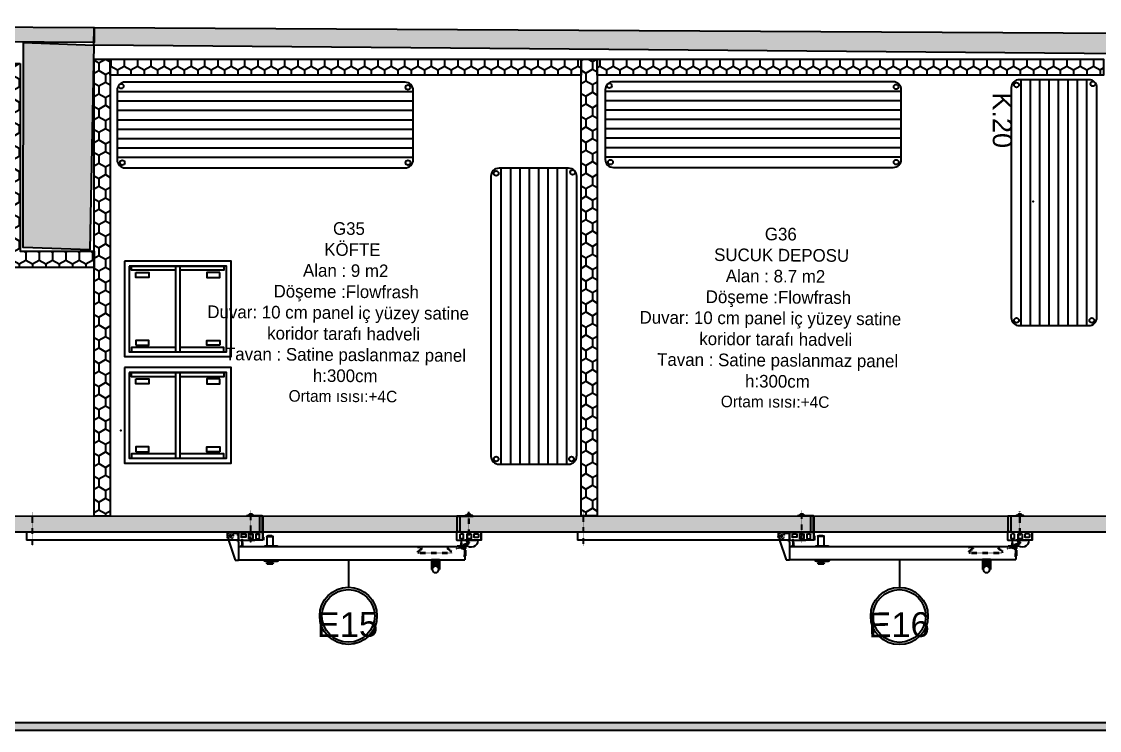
# Model space of a CAD drawing. Header units: millimetres. Extents: x 17474 to 44983, y -1049 to 14585.
# Drawn here: x 21851 to 22517, y 1548 to 1986 of the extents above; entities that cross this region are included whole.
import ezdxf

# ---------------------------------------------------------------- set-up
doc = ezdxf.new("R2010")
doc.units = ezdxf.units.MM
doc.linetypes.add('STRICHPUNKT', pattern=[1, 0.5, -0.25, 0, -0.25])
doc.linetypes.add('VERDECKT', pattern=[0.375, 0.25, -0.125])
for name, color, linetype in [('10 CM  SOĞUK ODA PANEL-PASLANMAZ KAPLAMA', 253, 'Continuous'), ('ACHSEN', 12, 'STRICHPUNKT'), ('BEMASSUNG', 9, 'Continuous'), ('DUVARIC', 254, 'Continuous'), ('KOLON', 2, 'Continuous'), ('Kıtc-041 İstif Rafı', 7, 'Continuous'), ('NOKTA', 7, 'Continuous'), ('S2000-002 Çizgi', 7, 'Continuous'), ('SOĞUK ODA KAPI', 42, 'Continuous'), ('TEXT03', 2, 'Continuous'), ('TXT-YOO', 7, 'Continuous'), ('UMRISS02', 1, 'Continuous'), ('UMRISS03', 2, 'Continuous'), ('UMRISS05', 3, 'Continuous'), ('VERDECKTE', 13, 'VERDECKT'), ('YAZI-1_OGE', 255, 'Continuous')]:
    doc.layers.add(name, color=color, linetype=linetype)
doc.layers.add('DÖŞEME', color=7, linetype='Continuous', lineweight=13, true_color=0x616161)
doc.layers.add('INT-ELE-1', color=7, linetype='Continuous', true_color=0x8f8f8f)
doc.styles.add('MEKAN', font='stylu.ttf', dxfattribs={"height": 13})
doc.styles.add('X_Roads$0$Standard', font='arial.ttf')
pattern_1 = [(44.669988, (-17068.903, -6479.164), (-3.5151114, 3.5558391), []), (44.669988, (-17065.373, -6479.1844), (-3.5151114, 3.5558391), [2.4, -1])]

# ---------------------------------------------------------------- blocks, each defined once
blk = doc.blocks.new('A$C7A461B3E')
at = {"layer": 'S2000-002 Çizgi'}
for points in [[(0, 0), (59, 0), (59, 66), (0, 66)], [(3, 3), (56, 3), (56, 63), (3, 63)], [(7, 59), (7, 51), (10.05, 51), (10.05, 59)], [(52, 59), (52, 51), (48.95, 51), (48.95, 59)], [(3, 31.5), (56, 31.5), (56, 34.5), (3, 34.5)], [(7, 7), (7, 15), (10.05, 15), (10.05, 7)], [(52, 7), (52, 15), (48.95, 15), (48.95, 7)]]:
    blk.add_lwpolyline(points, close=True, dxfattribs=at)
for points in [[(5.63, 31.5), (5.63, 4.42), (3, 4.42), (3, 61.36), (5.63, 61.36), (5.63, 34.5)], [(53.37, 31.5), (53.37, 4.42), (56, 4.42), (56, 61.36), (53.37, 61.36), (53.37, 34.5)]]:
    blk.add_lwpolyline(points, dxfattribs=at)
blk = doc.blocks.new('A$C4AF70ADA')
at = {"layer": 'Kıtc-041 İstif Rafı'}
for p, q in [((0, 48), (0, 5)), ((183, 47), (0, 47)), ((178, 53), (5, 53)), ((183, 5), (183, 48)), ((183, 41.2), (0, 41.2)), ((183, 35.4), (0, 35.4)), ((183, 29.6), (0, 29.6)), ((183, 23.8), (0, 23.8)), ((183, 18), (0, 18)), ((183, 12.2), (0, 12.2)), ((183, 6.4), (0, 6.4)), ((5, 0), (178, 0))]:
    blk.add_line(p, q, dxfattribs=at)
for centre in [(2.5, 50.5), (179.78, 49.81), (3.21, 3.21), (179.79, 3.21)]:
    blk.add_circle(centre, 1.5, dxfattribs=at)
for centre, start, end in [((4.96, 48.04), 89.53493, 180.46507), ((178.04, 48), 359.53493, 90.46507), ((4.96, 4.96), 179.53493, 270.46507), ((178.04, 4.96), 269.53493, 0.46507)]:
    blk.add_arc(centre, 4.96, start, end, dxfattribs=at)
blk = doc.blocks.new('A$C24880337')
at = {"layer": 'Kıtc-041 İstif Rafı'}
for p, q in [((0, 48), (0, 5)), ((152, 46.7), (0, 46.7)), ((147, 53), (5, 53)), ((152, 5), (152, 48)), ((152, 40.9), (0, 40.9)), ((152, 35.1), (0, 35.1)), ((152, 29.3), (0, 29.3)), ((152, 23.5), (0, 23.5)), ((152, 17.7), (0, 17.7)), ((152, 11.9), (0, 11.9)), ((152, 6.1), (0, 6.1)), ((5, 0), (147, 0))]:
    blk.add_line(p, q, dxfattribs=at)
for centre in [(2.5, 50.5), (148.78, 49.81), (3.21, 3.21), (148.79, 3.21)]:
    blk.add_circle(centre, 1.5, dxfattribs=at)
for centre, start, end in [((4.96, 48.04), 89.53493, 180.46507), ((147.04, 48), 359.53493, 90.46507), ((4.96, 4.96), 179.53493, 270.46507), ((147.04, 4.96), 269.53493, 0.46507)]:
    blk.add_arc(centre, 4.96, start, end, dxfattribs=at)
blk = doc.blocks.new('ET KAPI KOD')
at = {"layer": 'YAZI-1_OGE', "color": 6}
blk.add_line((15252, 7120.58), (15252, 7137.64), dxfattribs=at)
for radius in [17.7, 16.3]:
    blk.add_circle((15252, 7155.33), radius, dxfattribs=at)
blk = doc.blocks.new('11')
at = {"layer": 'UMRISS05'}
for p, q in [((-32.4, 35.6), (17.6, 35.6)), ((-32.4, 35.6), (-32.4, -24.4)), ((-22.4, 35.6), (-22.4, -11.2)), ((-12.4, 35.6), (-12.4, -5)), ((-2.4, 35.6), (-2.4, -5)), ((7.6, 35.6), (7.6, -11.2)), ((17.6, 35.6), (17.6, -24.4)), ((-27.4, -24.4), (-32.4, -24.4)), ((12.6, -24.4), (17.6, -24.4))]:
    blk.add_line(p, q, dxfattribs=at)
blk.add_circle((-7.4, -24.4), 20, dxfattribs=at)
blk = doc.blocks.new('A$C304B054E')
at = {"layer": 'TEXT03'}
h = blk.add_hatch(dxfattribs=at)
h.set_pattern_fill('ANSI31', color=256, angle=-90, style=0)
h.set_pattern_definition([(225, (2402.35979, 1807.77767), (-0.088388348, 0.088388348), [])])
h.paths.add_polyline_path([(1318.5, 227.2, 0.16), (1293.5, 227.2)])
at = {"layer": 'ACHSEN'}
for p, q in [((76, 188.6), (76, 376.8)), ((76, 361.6), (76, 195.4)), ((1424, 183.3), (1424, 384)), ((2775.3, 373.8), (2775.3, 164.8)), ((76, 253.1), (76, 229.1)), ((1424, 253.1), (1424, 229.1))]:
    blk.add_line(p, q, dxfattribs=at)
at = {"layer": 'ACHSEN', "ltscale": 0.1}
for p, q in [((1559, 228), (1541, 228)), ((1550, 219), (1550, 237))]:
    blk.add_line(p, q, dxfattribs=at)
at = {"layer": 'ACHSEN'}
blk.add_lwpolyline([(1342.7, 247.9), (1349.8, 247.9), (1349.8, 201.2), (1342.7, 201.2)], close=True, dxfattribs=at)
at = {"layer": 'BEMASSUNG'}
for p, q in [((130.9, 350), (130.9, 250)), ((1370.9, 350), (1370.9, 250))]:
    blk.add_line(p, q, dxfattribs=at)
at = {"layer": 'TEXT03'}
for p, q in [((1325, 224.2), (1287, 224.2)), ((1287, 224.2), (1287, 165.2)), ((1322, 227.2), (1290, 227.2)), ((1322, 227.2), (1290, 227.2)), ((1325, 224.2), (1325, 165)), ((1335.2, 165), (1260.2, 165)), ((1339.8, 80), (1254.8, 80)), ((1254.8, 80), (1254.8, 75)), ((1339.8, 75), (1254.8, 75)), ((1334.8, 70), (1259.8, 70)), ((1339.8, 80), (1339.8, 75)), ((1324.6, 60), (1286.6, 60)), ((1286.6, 60), (1286.6, 58)), ((1324.6, 58), (1286.6, 58)), ((1322.6, 55), (1288.6, 55)), ((1324.6, 60), (1324.6, 58))]:
    blk.add_line(p, q, dxfattribs=at)
for centre, radius, start, end in [((1290, 224.2), 3, 90, 180), ((1306, 189.2), 40.1, 71.81945, 108.18055), ((1322, 224.2), 3, 0, 90), ((1260.2, 160), 5, 90, 180), ((1335.2, 160), 5, 0, 90), ((1259.8, 75), 5, 180, 270), ((1283.9, 65), 5.65, 297.76405, 62.23595), ((1327.2, 65), 5.65, 117.76405, 242.23595), ((1334.8, 75), 5, 270, 0), ((1291, 58.8), 4.5, 190.06115, 237.31899), ((1320.1, 58.8), 4.5, 302.68101, 349.93885)]:
    blk.add_arc(centre, radius, start, end, dxfattribs=at)
at = {"layer": 'UMRISS02'}
blk.add_line((92.6, 121), (108, 121), dxfattribs=at)
at = {"layer": 'UMRISS03'}
for p, q in [((147, 351.2), (50, 351.2)), ((50, 351.2), (50, 350)), ((147.3, 350), (50, 350)), ((53.5, 353.2), (98.5, 353.2)), ((53.5, 353.2), (53.5, 351.2)), ((53.5, 351.2), (98.5, 351.2)), ((64.6, 357.7), (66, 359.5)), ((64.6, 357.7), (87.4, 357.7)), ((86, 359.5), (87.4, 357.7)), ((98.5, 351.2), (98.5, 353.2)), ((148.8, 252.7), (148.8, 348.5)), ((150, 348.2), (150, 253)), ((1350, 348.2), (1350, 253)), ((1351.2, 252.7), (1351.2, 348.5)), ((1352.7, 350), (1450, 350)), ((1353, 351.2), (1450, 351.2)), ((1401.5, 351.2), (1401.5, 353.2)), ((1446.5, 353.2), (1401.5, 353.2)), ((1446.5, 351.2), (1401.5, 351.2)), ((1414, 359.5), (1412.6, 357.7)), ((1435.4, 357.7), (1412.6, 357.7)), ((1435.4, 357.7), (1434, 359.5)), ((1446.5, 353.2), (1446.5, 351.2)), ((1450, 351.2), (1450, 350)), ((150, 331.7), (150, 253)), ((0, 248), (0, 202)), ((0, 202), (0, 248)), ((2, 250), (135.1, 250)), ((2, 200), (89.4, 200)), ((2, 200), (101.7, 200)), ((2, 200), (3, 200)), ((16, 236.7), (16, 220.7)), ((18, 238.7), (44, 238.7)), ((44, 218.7), (18, 218.7)), ((46, 236.7), (46, 220.7)), ((61, 236.7), (61, 211.7)), ((63, 238.7), (87, 238.7)), ((63, 209.7), (87, 209.7)), ((150, 200), (88.2, 200)), ((89, 236.7), (89, 211.7)), ((109, 211.7), (109, 236.7)), ((111, 238.7), (125, 238.7)), ((111, 209.7), (128, 209.7)), ((130, 211.7), (130, 233.7)), ((135, 251.2), (147.3, 251.2)), ((135, 251.2), (135, 250)), ((135, 251.2), (135.1, 251.2)), ((135, 250), (148, 250)), ((143.8, 250), (147, 250)), ((150, 200), (150, 248)), ((1350, 202), (1350, 248)), ((1365, 250), (1352, 250)), ((1352, 200), (1411.8, 200)), ((1365, 251.2), (1352.7, 251.2)), ((1356.2, 250), (1353, 250)), ((1365, 251.2), (1364.9, 251.2)), ((1498, 250), (1364.9, 250)), ((1365, 251.2), (1365, 250)), ((1370, 211.7), (1370, 233.7)), ((1389, 209.7), (1372, 209.7)), ((1389, 238.7), (1375, 238.7)), ((1391, 211.7), (1391, 236.7)), ((1498, 200), (1398.3, 200)), ((1498, 200), (1410.6, 200)), ((1411, 236.7), (1411, 211.7)), ((1437, 238.7), (1413, 238.7)), ((1437, 209.7), (1413, 209.7)), ((1439, 236.7), (1439, 211.7)), ((1454, 236.7), (1454, 220.7)), ((1482, 238.7), (1456, 238.7)), ((1456, 218.7), (1482, 218.7)), ((1477.5, 204.1), (1475.8, 169.6)), ((1478.5, 204.1), (1480.1, 169.6)), ((1484, 236.7), (1484, 220.7)), ((1498, 200), (1497, 200)), ((1500, 248), (1500, 202)), ((1500, 202), (1500, 248)), ((1505, 193), (1505, 200.5)), ((1505, 193), (1505, 200.5)), ((1562.2, 200.5), (1520, 78)), ((81.3, 179.5), (81.3, 179.5)), ((97.7, 174.1), (82.1, 179.8)), ((99.4, 178.8), (83.1, 184.7)), ((97, 139.5), (100, 139.5)), ((97, 139.5), (97, 104.5)), ((97.5, 163), (97.5, 150)), ((97.5, 163), (114.8, 163)), ((97.5, 163), (114.8, 163)), ((97.5, 163), (97.5, 150)), ((99.5, 148), (100, 148)), ((100, 160), (108, 160)), ((100, 160), (108, 160)), ((100, 160), (100, 148)), ((101, 163), (101, 169.4)), ((103, 163), (117, 163)), ((103.5, 160), (117.6, 160)), ((106, 163), (106, 169.4)), ((106, 163), (117, 163)), ((113.9, 165.5), (115.5, 165.5)), ((117.1, 160), (114.8, 163)), ((118, 160.3), (118, 162)), ((120.9, 160), (120.9, 160.3)), ((124.9, 160), (124.9, 160.3)), ((127, 160.3), (127, 162)), ((127.9, 160), (130.2, 163)), ((128, 163), (142, 163)), ((128, 163), (142, 163)), ((128.5, 163), (147.3, 163)), ((129.5, 165.5), (131.1, 165.5)), ((130.2, 163), (149, 163)), ((137, 160), (131, 160)), ((136.5, 160), (151.5, 160)), ((151.5, 160.5), (151.5, 160)), ((395, 161), (179, 161)), ((1466.5, 160), (1466.8, 161.5)), ((1471.7, 164.2), (1468.1, 163)), ((1484.2, 164.2), (1487.8, 163)), ((1489.5, 160), (1489.1, 161.5)), ((1505, 193), (1500, 188)), ((1505, 193), (1500, 188)), ((1500, 188), (1500, 78)), ((97, 104.5), (100, 104.5)), ((1520, 78), (1500, 78))]:
    blk.add_line(p, q, dxfattribs=at)
at = {"layer": 'UMRISS03', "linetype": 'STRICHPUNKT'}
for p, q in [((1477.2, 204.1), (1476.7, 195.5)), ((1478.8, 204.1), (1479.2, 195.5))]:
    blk.add_line(p, q, dxfattribs=at)
at = {"layer": 'UMRISS03', "flags": 128}
for points in [[(81.3, 179.5), (81.1, 179.5), (80.7, 179.7), (80.5, 179.8), (80.4, 179.9), (80.3, 180), (80.3, 180), (80.3, 180), (80.3, 180)], [(81.9, 174.8), (82.2, 175.2), (82.4, 175.7), (82.5, 176.3), (82.6, 176.8), (82.6, 177.4), (82.6, 177.9), (82.4, 178.3), (82.2, 178.7), (82, 179.1), (81.7, 179.3), (81.3, 179.4)]]:
    blk.add_lwpolyline(points, dxfattribs=at)
at = {"layer": 'UMRISS03'}
for centre, radius, start, end in [((76, 314.2), 45, 104.7316, 120), ((76, 351.2), 13, 39.70209, 140.29791), ((76, 314.2), 45, 60, 75.2684), ((147, 348.2), 3, 0, 90), ((147.3, 348.5), 1.5, 0, 90), ((1353, 348.2), 3, 90, 180), ((1352.7, 348.5), 1.5, 90, 180), ((1424, 314.2), 45, 104.7316, 120), ((1424, 351.2), 13, 39.70209, 140.29791), ((1424, 314.2), 45, 60, 75.2684), ((2, 248), 2, 90, 180), ((2, 202), 2, 180, 270), ((18, 236.7), 2, 90, 180), ((18, 220.7), 2, 180, 270), ((62.9, 200), 43, 180, 318.0866), ((44, 236.7), 2, 0, 90), ((44, 220.7), 2, 270, 0), ((63, 236.7), 2, 90, 180), ((63, 211.7), 2, 180, 270), ((75.7, 225.1), 27.4, 246.62047, 293.37953), ((60.3, 200), 28, 317.51802, 0.04509), ((87, 236.7), 2, 0, 90), ((87, 211.7), 2, 270, 0), ((111, 236.7), 2, 90, 180), ((111, 211.7), 2, 180, 270), ((-217.7, 218.6), 339.9, 351.45668, 357.9851), ((122.5, 207.2), 0.75, 320.19058, 219.80942), ((121.7, 206.6), 0.25, 357.9851, 39.80942), ((123.3, 206.6), 0.25, 140.19058, 182.0149), ((462.7, 218.6), 339.9, 182.0149, 188.54332), ((125, 233.7), 5, 0, 90), ((128, 211.7), 2, 270, 0), ((147, 253), 3, 270, 0), ((147.3, 252.7), 1.5, 270, 0), ((148, 248), 2, 0, 90), ((148, 202), 2, 270, 0), ((1353, 253), 3, 180, 270), ((1352, 248), 2, 90, 180), ((1352, 202), 2, 180, 270), ((1352.7, 252.7), 1.5, 180, 270), ((1375, 233.7), 5, 90, 180), ((1372, 211.7), 2, 180, 270), ((1389, 236.7), 2, 0, 90), ((1389, 211.7), 2, 270, 0), ((1413, 236.7), 2, 90, 180), ((1413, 211.7), 2, 180, 270), ((1437, 236.7), 2, 0, 90), ((1437, 211.7), 2, 270, 0), ((1456, 236.7), 2, 90, 180), ((1456, 220.7), 2, 180, 270), ((1478, 204.8), 0.75, 320.19058, 219.80942), ((1477.2, 204.1), 0.25, 357.9851, 39.80942), ((1478.7, 204.1), 0.25, 140.19058, 182.0149), ((1482, 236.7), 2, 0, 90), ((1482, 220.7), 2, 270, 0), ((1498, 248), 2, 0, 90), ((1498, 202), 2, 270, 0), ((82.4, 184.2), 3.42, 223.95039, 244.51335), ((82.3, 179.6), 2.02, 132.06949, 168.26542), ((81.5, 181), 1.52, 217.92266, 258.36541), ((99.5, 150), 2, 180, 284.46261), ((99.5, 150), 2, 180, 270), ((96, 169.4), 5, 0, 70), ((96, 169.4), 10, 0, 70), ((114, 162.5), 3, 90.46552, 170.40977), ((115.4, 168.5), 3, 270.46552, 351.45668), ((117, 162), 1, 0, 90), ((122.9, 160.3), 2, 0, 180), ((129.5, 168.5), 3, 188.54332, 270), ((128, 162), 1, 90, 180), ((131, 162.5), 3, 9.59023, 89.53448), ((149, 160.5), 2.5, 0, 90), ((1468.8, 161.1), 2, 108.41746, 168), ((1469.8, 169.8), 6, 288.41746, 357.28764), ((1486.1, 169.8), 6, 182.71236, 251.58254), ((1487.2, 161.1), 2, 12, 71.58254)]:
    blk.add_arc(centre, radius, start, end, dxfattribs=at)
at = {"layer": 'UMRISS03', "linetype": 'STRICHPUNKT'}
blk.add_arc((1478, 204.8), 1.05, 321.26472, 218.73528, dxfattribs=at)
at = {"layer": 'UMRISS03'}
for points, knots in [([(79.9, 181.8), (80.5, 182.4), (81, 183.1), (82, 184.4), (82.5, 185.1), (83.8, 187.2), (84.5, 188.7), (85.4, 191), (85.7, 191.8), (86, 193), (86.2, 193.4), (86.3, 194.2), (86.4, 194.6), (86.8, 196.7), (87, 198.3), (87, 200)], [0, 0, 0, 0, 0.125, 0.125, 0.25, 0.25, 0.5, 0.5, 0.625, 0.625, 0.6875, 0.6875, 0.75, 0.75, 1, 1, 1, 1]), ([(79.9, 181.8), (79.6, 181.5), (79.3, 181.1), (78.9, 180.5), (78.8, 180.3), (78.6, 179.9), (78.6, 179.7), (78.5, 179.3), (78.4, 179.1), (78.4, 178.7), (78.4, 178.5), (78.4, 178.1), (78.4, 177.9), (78.5, 177.5), (78.6, 177.4), (78.7, 177), (78.8, 176.9), (79, 176.6), (79.1, 176.4), (79.5, 176.1), (79.7, 175.8), (80.3, 175.4), (80.6, 175.3), (81.2, 175), (81.6, 174.9), (81.9, 174.8)], [0, 0, 0, 0, 0.125, 0.125, 0.1875, 0.1875, 0.25, 0.25, 0.3125, 0.3125, 0.375, 0.375, 0.4375, 0.4375, 0.5, 0.5, 0.5625, 0.5625, 0.625, 0.625, 0.75, 0.75, 0.875, 0.875, 1, 1, 1, 1]), ([(94.9, 171.3), (94.9, 171.3), (94.9, 171.3), (94.7, 171.4), (94.1, 171.5), (93.3, 171.7), (92.2, 172), (90.8, 172.4), (89.3, 172.8), (87.4, 173.3), (85.4, 173.8), (83.5, 174.3), (82.3, 174.7), (81.9, 174.8)], [0, 0, 0, 0, 0.050779, 0.152275, 0.250909, 0.349543, 0.451055, 0.552565, 0.651102, 0.749638, 0.851083, 0.952528, 1, 1, 1, 1])]:
    blk.add_open_spline(points, degree=3, knots=knots, dxfattribs=at)
at = {"layer": 'UMRISS05'}
for p, q in [((0, 200.5), (0, 202)), ((99.9, 200), (31.6, 200)), ((150.6, 203), (150.6, 205.3)), ((1499, 250), (2810, 250)), ((1500, 200.5), (1500, 202)), ((1500, 200.5), (2810, 200.5)), ((2810, 250), (2810, 200.5)), ((100, 160), (100, 80)), ((100, 160), (1500, 160)), ((120, 160), (100, 160)), ((100, 160), (108, 160)), ((120, 160), (100, 160)), ((100, 160), (108, 160)), ((120, 160), (100, 160)), ((178, 160), (179, 161)), ((178, 160), (179, 161)), ((396, 160), (395, 161)), ((1500, 160), (1500, 80)), ((1500, 80), (100, 80))]:
    blk.add_line(p, q, dxfattribs=at)
blk.add_arc((147.6, 203), 3, 270, 0, dxfattribs=at)
at = {"layer": 'VERDECKTE', "ltscale": 0.1}
for p, q in [((1570, 243), (1505, 243)), ((1505, 200.5), (1505, 243)), ((1562.2, 200.5), (1570, 223)), ((1570, 243), (1570, 223))]:
    blk.add_line(p, q, dxfattribs=at)
at = {"layer": 'VERDECKTE'}
for p, q in [((2103, 202), (2103, 200.5)), ((2110, 202), (2110, 200.5)), ((72.3, 186.5), (72.9, 188.4)), ((83.1, 184.7), (72.9, 188.4)), ((82.1, 179.8), (74.1, 182.7)), ((101, 97), (101, 163)), ((106, 163), (106, 97)), ((107.5, 156), (107.5, 155.5)), ((107.5, 156), (108.5, 156)), ((107.5, 155.5), (109, 152)), ((107.5, 152), (109, 152)), ((107.5, 152), (107.5, 151.5)), ((107.5, 151.5), (109, 148)), ((107.5, 148), (109, 148)), ((107.5, 148), (107.5, 147.5)), ((107.5, 147.5), (108.5, 145.2)), ((109, 159), (109, 156.5)), ((110.3, 144), (112.5, 144)), ((112.5, 159), (112.5, 152)), ((112.5, 147), (112.5, 144)), ((113.5, 151), (131.5, 151)), ((113.5, 148), (151.5, 148)), ((119.2, 152.2), (114, 159)), ((116.8, 159.3), (114.5, 159.8)), ((120, 151.8), (125, 151.8)), ((120.9, 156.3), (120.9, 160)), ((124.9, 156.3), (124.9, 160)), ((125.8, 152.2), (131, 159)), ((128.2, 159.3), (130.4, 159.8)), ((132.5, 159), (132.5, 152)), ((135.5, 159), (135.5, 151.5)), ((136.5, 150.5), (139, 150.5)), ((139.5, 152), (139.5, 151)), ((139.5, 152), (140, 152)), ((140, 152), (143.5, 150.5)), ((143.5, 152), (143.5, 150.5)), ((143.5, 152), (144, 152)), ((144, 152), (147.5, 150.5)), ((147.5, 152), (148, 152)), ((147.5, 152), (147.5, 150.5)), ((148, 152), (150.3, 151)), ((151.5, 149.2), (151.5, 148)), ((180.8, 159), (181.5, 154.5)), ((181.5, 159), (180.8, 159)), ((181.5, 160), (181.5, 159)), ((181.5, 154.6), (181.6, 154.5)), ((202, 154.5), (181.5, 154.5)), ((184.5, 133.8), (204.1, 149.4)), ((188.1, 130.3), (209.3, 147.5)), ((384.5, 161), (190.4, 161)), ((385.9, 130.3), (364.7, 147.5)), ((389.5, 133.8), (369.9, 149.4)), ((372, 154.5), (392.5, 154.5)), ((392.5, 160), (392.5, 159)), ((393.3, 159), (392.5, 154.5)), ((392.5, 159), (393.3, 159)), ((106, 97), (101, 97)), ((384, 125), (190, 125)), ((384, 120), (190, 120))]:
    blk.add_line(p, q, dxfattribs=at)
for radius in [19, 7]:
    blk.add_circle((1550, 228), radius, dxfattribs=at)
for centre, radius, start, end in [((1505.4, 201.5), 1.5, 270, 315), ((1550, 228), 8, 342.33824, 281.60456), ((75.1, 185.5), 3, 161.24168, 250), ((108, 159), 1, 0, 90), ((108.5, 156.5), 0.5, 270, 0), ((110.3, 146), 2, 203.19859, 270), ((113.5, 159), 1, 90, 180), ((113.5, 152), 1, 180, 270), ((113.5, 147), 1, 90, 180), ((114.4, 159.3), 0.5, 77.08082, 217), ((117, 160.3), 1, 260, 0), ((120, 152.8), 1, 217, 270), ((122.9, 156.3), 2, 180, 0), ((125, 152.8), 1, 270, 323), ((128, 160.3), 1, 180, 280), ((130.6, 159.3), 0.5, 323, 102.91918), ((131.5, 159), 1, 0, 90), ((131.5, 152), 1, 270, 0), ((136.5, 159), 1, 90, 180), ((136.5, 151.5), 1, 180, 270), ((139, 151), 0.5, 270, 0), ((149.5, 149.2), 2, 0, 66.80141), ((190, 128), 8, 130.42383, 270), ((202, 151.5), 3, 315, 90), ((203.5, 153), 8, 313.20382, 90), ((370.5, 153), 8, 90, 223.20382), ((372, 151.5), 3, 90, 225), ((384, 128), 8, 270, 49.57617), ((190, 128), 3, 130.42383, 270), ((384, 128), 3, 270, 49.57617)]:
    blk.add_arc(centre, radius, start, end, dxfattribs=at)
at = {"layer": 'BEMASSUNG'}
blk.add_blockref('11', (289.4, 44.4), dxfattribs=at)

msp = doc.modelspace()

# ---------------------------------------------------------------- hatches: boundary and pattern name
at = {"layer": '10 CM  SOĞUK ODA PANEL-PASLANMAZ KAPLAMA'}
h = msp.add_hatch(dxfattribs=at)
h.set_pattern_fill('HONEY', color=256, scale=1.5, angle=-90)
h.set_pattern_definition([(270, (-17068.903, -6479.164), (4.12444597, -7.14375), [4.7625, -9.525]), (30, (-17068.903, -6479.164), (4.124446, 7.14375), [4.7625, -9.525]), (330, (-17068.903, -6479.164), (8.24889196, -2e-08), [-9.525, 4.7625])])
h.paths.add_polyline_path([(21849.99, 1959.99), (21849.99, 1843.92), (21895.8, 1843.92), (21895.8, 1833.92), (21839.91, 1833.92), (21839.91, 1959.99)])
h = msp.add_hatch(dxfattribs=at)
h.set_pattern_fill('HONEY', color=256, scale=1.5, angle=-90)
h.set_pattern_definition([(270, (9459.3816, -4311.801), (4.124446, -7.14375), [4.7625, -9.525]), (30, (9459.3816, -4311.801), (4.124446, 7.14375), [4.7625, -9.525]), (330, (9459.3816, -4311.801), (8.248892, -2e-08), [-9.525, 4.7625])])
h.paths.add_polyline_path([(21895.8, 1680.3), (21895.79, 1962.8), (21905.79, 1962.8), (21905.8, 1680.3)])
h = msp.add_hatch(dxfattribs=at)
h.set_pattern_fill('HONEY', color=256, scale=1.5, angle=-90)
h.set_pattern_definition([(270, (10238.1253, -4330.4062), (4.124446, -7.14375), [4.7625, -9.525]), (30, (10238.1253, -4330.4062), (4.124446, 7.14375), [4.7625, -9.525]), (330, (10238.1253, -4330.4062), (8.248892, -2e-08), [-9.525, 4.7625])])
edge = h.paths.add_edge_path()
edge.add_line((21905.77, 1962.8), (22196.84, 1962.8))
edge.add_line((22196.84, 1962.8), (22196.84, 1952.8))
edge.add_line((22196.84, 1952.8), (21905.79, 1952.8))
edge.add_line((21905.79, 1952.8), (21905.79, 1962.8))
h = msp.add_hatch(dxfattribs=at)
h.set_pattern_fill('HONEY', color=256, scale=1.5, angle=-90)
h.set_pattern_definition([(270, (9760.427, -4303.7886), (4.124446, -7.14375), [4.7625, -9.525]), (30, (9760.427, -4303.7886), (4.124446, 7.14375), [4.7625, -9.525]), (330, (9760.427, -4303.7886), (8.248892, -2e-08), [-9.525, 4.7625])])
h.paths.add_polyline_path([(22196.84, 1680.37), (22196.84, 1962.8), (22206.84, 1962.8), (22206.84, 1680.37)])
h = msp.add_hatch(dxfattribs=at)
h.set_pattern_fill('HONEY', color=256, scale=1.5, angle=-90)
h.set_pattern_definition([(270, (10565.038, -4330.427), (4.124446, -7.14375), [4.7625, -9.525]), (30, (10565.038, -4330.427), (4.124446, 7.14375), [4.7625, -9.525]), (330, (10565.038, -4330.427), (8.248892, -2e-08), [-9.525, 4.7625])])
h.paths.add_polyline_path([(22206.84, 1962.78), (22519.75, 1962.78), (22519.75, 1952.78), (22206.84, 1952.78)])
h = msp.add_hatch(dxfattribs=at)
h.set_pattern_fill('HONEY', color=256, scale=1.5)
h.set_pattern_definition([(0, (10225.847, -4303.7885), (7.14375, 4.124446), [4.7625, -9.525]), (120, (10225.847, -4303.7885), (-7.14375, 4.124446), [4.7625, -9.525]), (60, (10225.847, -4303.7885), (2e-08, 8.248892), [-9.525, 4.7625])])
h.paths.add_polyline_path([(23005.51, 1670.39), (20709.49, 1670.21), (20709.49, 1680.21), (23005.51, 1680.39)])
at = {"layer": 'DUVARIC'}
h = msp.add_hatch(dxfattribs=at)
h.set_pattern_fill('JIS_STN_2.5', color=256, scale=2, angle=-0.33001)
h.set_pattern_definition(pattern_1)
h.paths.add_polyline_path([(21214.99, 1985.96), (21895.8, 1982.2), (21895.8, 1973.08), (21214.99, 1977.51)])
edge = h.paths.add_edge_path(flags=17)
edge.add_line((21214.99, 1985.96), (21895.8, 1982.2))
h = msp.add_hatch(dxfattribs=at)
h.set_pattern_fill('JIS_STN_2.5', color=256, scale=2, angle=-0.33001)
h.set_pattern_definition(pattern_1)
h.paths.add_polyline_path([(21895.8, 1982.2), (22532.3, 1978.69), (22532.25, 1966), (21895.7, 1971.4)])
at = {"layer": 'DÖŞEME'}
h = msp.add_hatch(color=59, dxfattribs=at)
h.dxf.hatch_style = 1
h.set_gradient(color1=(71, 72, 71), color2=(92, 102, 92), tint=1)
h.paths.add_polyline_path([(18816.57, 1552.75), (22985.02, 1552.75), (22985.02, 1547.74), (18816.57, 1547.74)])
at = {"layer": 'KOLON'}
h = msp.add_hatch(color=250, dxfattribs=at)
h.dxf.hatch_style = 1
h.set_gradient(color1=(51, 51, 51), color2=(91, 91, 91), tint=1)
h.paths.add_polyline_path([(21852.09, 1972.98), (21895.7, 1971.4), (21893.19, 1844.8), (21851.89, 1846.2)])

# ---------------------------------------------------------------- linework, layer by layer
at = {"layer": '10 CM  SOĞUK ODA PANEL-PASLANMAZ KAPLAMA'}
for points in [[(21849.99, 1959.99), (21849.99, 1843.92), (21895.8, 1843.92), (21895.8, 1833.92), (21839.91, 1833.92), (21839.91, 1959.99), (21849.99, 1959.99)], [(21895.8, 1680.3), (21895.79, 1962.8), (21905.79, 1962.8), (21905.8, 1680.3), (21895.8, 1680.3)], [(21905.77, 1962.8), (22196.84, 1962.8), (22196.84, 1952.8), (21905.79, 1952.8), (21905.79, 1962.8)], [(22196.84, 1680.37), (22196.84, 1962.8), (22206.84, 1962.8), (22206.84, 1680.37), (22196.84, 1680.37)], [(22206.84, 1962.78), (22519.75, 1962.78), (22519.75, 1952.78), (22206.84, 1952.78), (22206.84, 1962.78)], [(23005.51, 1670.39), (20709.49, 1670.21), (20709.49, 1680.21), (23005.51, 1680.39), (23005.51, 1670.39)]]:
    msp.add_lwpolyline(points, dxfattribs=at)
at = {"layer": 'DUVARIC'}
for points in [[(21214.97, 1985.96), (21895.8, 1982.2), (21895.8, 1973.08), (21214.97, 1977.51)], [(21895.8, 1982.2), (22532.3, 1978.69), (22532.25, 1966), (21895.7, 1971.4)]]:
    msp.add_lwpolyline(points, close=True, dxfattribs=at)
at = {"layer": 'INT-ELE-1'}
msp.add_lwpolyline([(18816.57, 1552.75), (22985.02, 1552.75), (22985.02, 1547.74), (18816.57, 1547.74)], close=True, dxfattribs=at)
at = {"layer": 'KOLON'}
msp.add_lwpolyline([(21852.09, 1972.98), (21895.7, 1971.4), (21893.19, 1844.8), (21851.89, 1846.2), (21852.09, 1972.98)], dxfattribs=at)
at = {"layer": 'NOKTA', "color": 3}
for p in [(22476.29, 1874.64), (21912.39, 1733.1)]:
    msp.add_point(p, dxfattribs=at)

# ---------------------------------------------------------------- block references
at = {"layer": 'DÖŞEME', "rotation": 180}
for p in [(37304.95, 8773.88), (37645.56, 8773.8)]:
    msp.add_blockref('ET KAPI KOD', p, dxfattribs=at)
at = {"layer": 'Kıtc-041 İstif Rafı'}
for p in [(21910.01, 1895.5), (22211.76, 1895.79)]:
    msp.add_blockref('A$C4AF70ADA', p, dxfattribs=at)
at = {"layer": 'Kıtc-041 İstif Rafı', "rotation": 270}
for name, p in [('A$C24880337', (22462.72, 1950)), ('A$C4AF70ADA', (22141.09, 1895.3))]:
    msp.add_blockref(name, p, dxfattribs=at)
at = {"layer": 'S2000-002 Çizgi', "rotation": 270}
for p in [(21914.54, 1837.82), (21914.54, 1772.01)]:
    msp.add_blockref('A$C7A461B3E', p, dxfattribs=at)
at = {"layer": 'SOĞUK ODA KAPI', "xscale": -0.1, "yscale": 0.1, "zscale": 0.1}
for p in [(22135.04, 1645.3), (22475.65, 1645.32)]:
    msp.add_blockref('A$C304B054E', p, dxfattribs=at)

# ---------------------------------------------------------------- texts
at = {"layer": 'Kıtc-041 İstif Rafı', "color": 0, "insert": (22463.3, 1942.23), "char_height": 12, "attachment_point": 1, "rotation": 270, "style": 'X_Roads$0$Standard'}
msp.add_mtext_dynamic_manual_height_columns('K.20', width=300.4683, gutter_width=50, heights=[0], dxfattribs=at)
at = {"layer": 'TXT-YOO', "style": 'MEKAN'}
for s, insert, char_height, width, attachment_point, rotation in [('\\pi88.86343;G35\\P\\pi83.54447;KÖFTE \\P\\pi70.5083;Alan : 9 m2   \\P\\pi52.393;Döşeme :Flowfrash\\P\\pi11.56291;Duvar: 10 cm panel iç yüzey satine \\P\\pi48.59578;koridor tarafı hadveli \\P\\pi22.59483;Tavan : Satine paslanmaz panel\\P\\pi77.02924;h:300cm \\P\\pi62.11069;{\\H0.91575x;\\C14;\\c163;Ortam ısısı:+4C\\C256;\\P\\pi97.7769;} \\P\\pi93.90545;   ', (21954.62, 1862.57), 7.8, 199.4252, 1, 359.61968), ('\\pi88.66928;G36\\P\\pi57.3922;SUCUK DEPOSU \\P\\pi64.70113;Alan : 8.7 m2\\P\\pi52.393;Döşeme :Flowfrash\\P\\pi11.56291;Duvar: 10 cm panel iç yüzey satine \\P\\pi48.59578;koridor tarafı hadveli \\P\\pi22.59483;Tavan : Satine paslanmaz panel\\P\\pi77.02924;h:300cm \\P\\pi62.11069;{\\H0.91575x;\\C14;\\c163;Ortam ısısı:+4C\\C256;\\P\\pi97.7769;} \\P\\pi93.90545;   ', (22221.77, 1859.14), 7.8, 199.4252, 1, 359.61968), ('\\pi140.88152;{\\f@Arial Unicode MS|b0|i0|c162|p34;\\H0.625x;E15}  \\P\\pi152.64709; \\P\\pi140.50622;   ', (21893.04, 1528.81), 24.4608, 317.435, 7, 0.38032), ('\\pi141.24552;{\\f@Arial Unicode MS|b0|i0|c162|p34;\\H0.625x;E16}  \\P\\pi152.64709; \\P\\pi140.50622;   ', (22233.65, 1528.73), 24.4608, 317.435, 7, 0.38032)]:
    msp.add_mtext(s, dxfattribs=dict(at, insert=insert, char_height=char_height, width=width, attachment_point=attachment_point, rotation=rotation))

doc.saveas('drawing.dxf')
